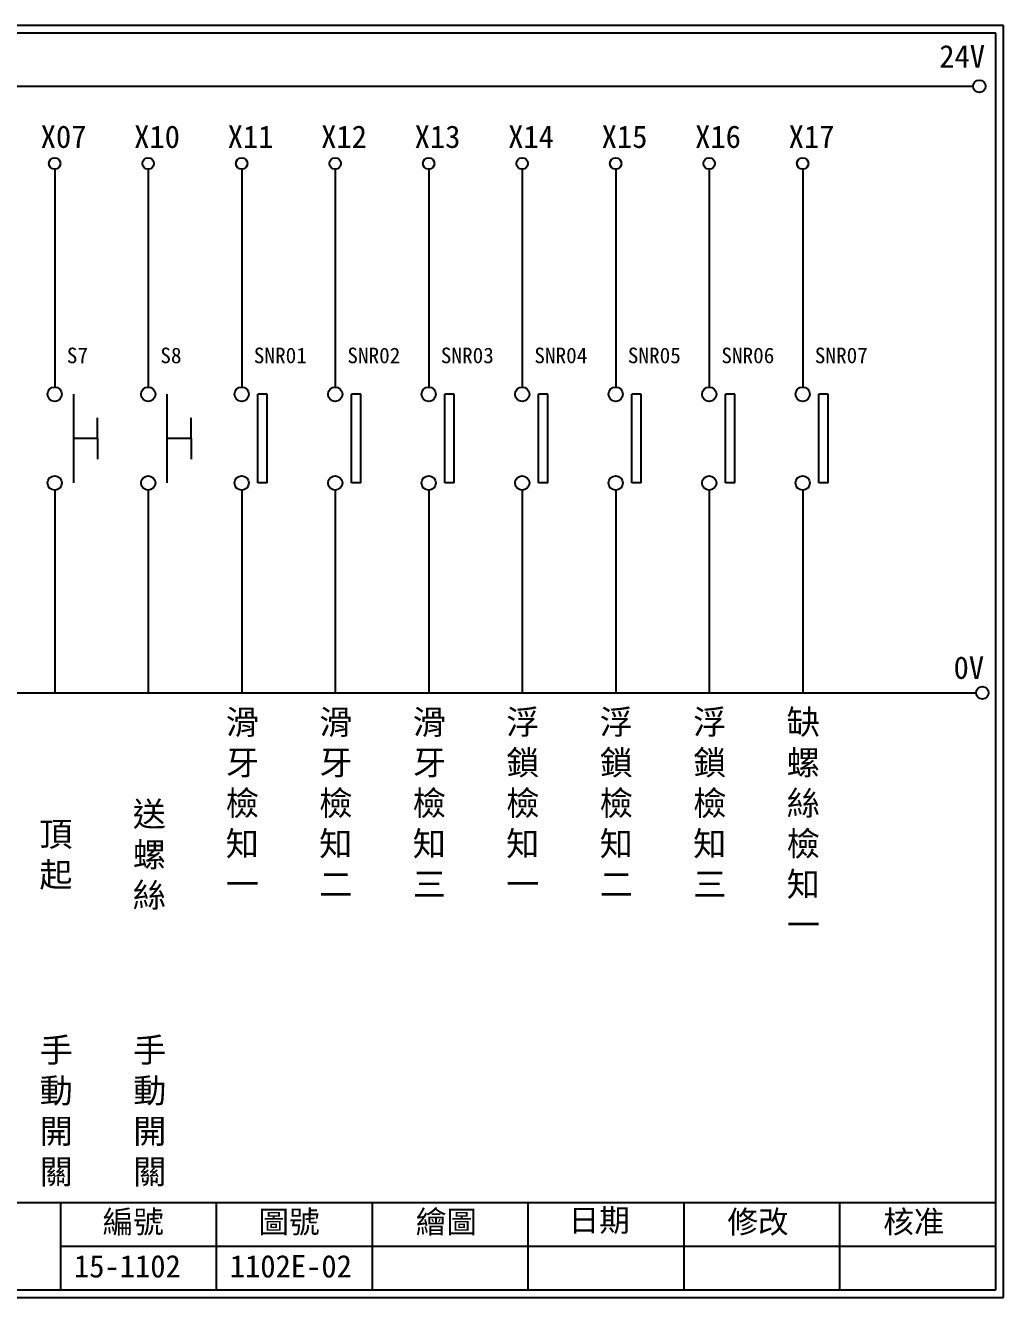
# Model space of a CAD drawing. Extents: x 325 to 612, y 3 to 207.
# Drawn here: x 455.4 to 612.3, y 3 to 207 of the extents above; entities that cross this region are included whole.
import ezdxf

# ---------------------------------------------------------------- set-up
doc = ezdxf.new("R2010")
doc.units = 0
doc.layers.get('0').update_dxf_attribs({"linetype": 'CONTINUOUS'})
doc.layers.add('圖框層', color=7, linetype='CONTINUOUS')
doc.layers.add('標尺寸層', color=3, linetype='CONTINUOUS')
doc.styles.add('CNS', font='romanc.shx', dxfattribs={"bigfont": 'chineset.shx'})
doc.styles.add('STSL', font='kaiu.ttf')

msp = doc.modelspace()

# ---------------------------------------------------------------- linework, layer by layer
for p, q in [((494.2, 147.84), (492.7, 147.84)), ((509.2, 147.84), (507.7, 147.84)), ((524.2, 147.84), (522.7, 147.84)), ((539.2, 147.84), (537.7, 147.84)), ((554.2, 147.84), (552.7, 147.84)), ((569.2, 147.84), (567.7, 147.84)), ((584.2, 147.84), (582.7, 147.84)), ((466.97, 140.73), (466.97, 144.04)), ((481.97, 140.73), (481.97, 144.04)), ((466.97, 140.73), (466.97, 137.42)), ((481.97, 140.73), (481.97, 137.42)), ((494.2, 133.61), (492.7, 133.61)), ((509.2, 133.61), (507.7, 133.61)), ((524.2, 133.61), (522.7, 133.61)), ((539.2, 133.61), (537.7, 133.61)), ((554.2, 133.61), (552.7, 133.61)), ((569.2, 133.61), (567.7, 133.61)), ((584.2, 133.61), (582.7, 133.61))]:
    msp.add_line(p, q)
for centre in [(608.44, 197.22), (608.92, 99.96)]:
    msp.add_circle(centre, 1)
at = {"layer": '圖框層', "color": 7}
for p, q in [((612.32, 206.97), (325.32, 206.97)), ((612.32, 3), (612.32, 206.97)), ((611.07, 205.72), (326.57, 205.72)), ((611.07, 4.25), (611.07, 205.72)), ((326.57, 18.25), (611.07, 18.25)), ((461.07, 4.25), (461.07, 18.25)), ((486.07, 4.25), (486.07, 18.25)), ((511.07, 4.25), (511.07, 18.25)), ((536.07, 4.25), (536.07, 18.25)), ((561.07, 4.25), (561.07, 18.25)), ((586.07, 4.25), (586.07, 18.25)), ((461.07, 11.25), (611.07, 11.25)), ((326.57, 4.25), (611.07, 4.25)), ((325.32, 3), (612.32, 3))]:
    msp.add_line(p, q, dxfattribs=at)
at = {"layer": '標尺寸層', "color": 7}
for p, q in [((329.84, 197.22), (607.44, 197.22)), ((460.09, 183.91), (460.09, 148.99)), ((475.09, 183.91), (475.09, 148.99)), ((490.09, 183.91), (490.09, 148.99)), ((505.09, 183.91), (505.09, 148.99)), ((520.09, 183.91), (520.09, 148.99)), ((535.09, 183.91), (535.09, 148.99)), ((550.09, 183.91), (550.09, 148.99)), ((565.09, 183.91), (565.09, 148.99)), ((580.09, 183.91), (580.09, 148.99)), ((463.1, 147.84), (463.1, 133.61)), ((478.1, 147.84), (478.1, 133.61)), ((492.7, 133.61), (492.7, 147.84)), ((494.2, 133.61), (494.2, 147.84)), ((507.7, 133.61), (507.7, 147.84)), ((509.2, 133.61), (509.2, 147.84)), ((522.7, 133.61), (522.7, 147.84)), ((524.2, 133.61), (524.2, 147.84)), ((537.7, 133.61), (537.7, 147.84)), ((539.2, 133.61), (539.2, 147.84)), ((552.7, 133.61), (552.7, 147.84)), ((554.2, 133.61), (554.2, 147.84)), ((567.7, 133.61), (567.7, 147.84)), ((569.2, 133.61), (569.2, 147.84)), ((582.7, 133.61), (582.7, 147.84)), ((584.2, 133.61), (584.2, 147.84)), ((466.97, 140.73), (463.1, 140.73)), ((481.97, 140.73), (478.1, 140.73)), ((460.09, 132.46), (460.09, 99.96)), ((475.09, 132.46), (475.09, 99.96)), ((490.09, 132.46), (490.09, 99.96)), ((505.09, 132.46), (505.09, 99.96)), ((520.09, 132.46), (520.09, 99.96)), ((535.09, 132.46), (535.09, 99.96)), ((550.09, 132.46), (550.09, 99.96)), ((565.09, 132.46), (565.09, 99.96)), ((580.09, 132.46), (580.09, 99.96)), ((330.05, 99.96), (607.92, 99.96))]:
    msp.add_line(p, q, dxfattribs=at)
for centre, radius in [((460.09, 184.83), 0.92), ((475.09, 184.83), 0.92), ((490.09, 184.83), 0.92), ((505.09, 184.83), 0.92), ((520.09, 184.83), 0.92), ((535.09, 184.83), 0.92), ((550.09, 184.83), 0.92), ((565.09, 184.83), 0.92), ((580.09, 184.83), 0.92), ((460.09, 147.84), 1.15), ((475.09, 147.84), 1.15), ((490.09, 147.84), 1.15), ((505.09, 147.84), 1.15), ((520.09, 147.84), 1.15), ((535.09, 147.84), 1.15), ((550.09, 147.84), 1.15), ((565.09, 147.84), 1.15), ((580.09, 147.84), 1.15), ((460.09, 133.61), 1.15), ((475.09, 133.61), 1.15), ((490.09, 133.61), 1.15), ((505.09, 133.61), 1.15), ((520.09, 133.61), 1.15), ((535.09, 133.61), 1.15), ((550.09, 133.61), 1.15), ((565.09, 133.61), 1.15), ((580.09, 133.61), 1.15)]:
    msp.add_circle(centre, radius, dxfattribs=at)

# ---------------------------------------------------------------- texts
at = {"layer": '圖框層', "color": 4, "style": 'STSL'}
for s, height, p in [('24V', 3.6, (602, 200.22)), ('X07', 3.6, (457.84, 187.33)), ('X10', 3.6, (472.84, 187.33)), ('X11', 3.6, (487.84, 187.33)), ('X12', 3.6, (502.84, 187.33)), ('X13', 3.6, (517.84, 187.33)), ('X14', 3.6, (532.84, 187.33)), ('X15', 3.6, (547.84, 187.33)), ('X16', 3.6, (562.84, 187.33)), ('X17', 3.6, (577.84, 187.33)), ('S7', 2.5, (462.04, 152.81)), ('S8', 2.5, (477.04, 152.81)), ('SNR01', 2.5, (492.04, 152.81)), ('SNR02', 2.5, (507.04, 152.81)), ('SNR03', 2.5, (522.04, 152.81)), ('SNR04', 2.5, (537.04, 152.81)), ('SNR05', 2.5, (552.04, 152.81)), ('SNR06', 2.5, (567.04, 152.81)), ('SNR07', 2.5, (582.04, 152.81)), ('0V', 3.6, (604.3, 102.2)), ('編號', 3.6, (467.78, 13.34)), ('圖號', 3.6, (492.78, 13.34)), ('繪圖', 3.6, (518.01, 13.34)), ('日期', 3.6, (542.54, 13.59)), ('修改', 3.6, (568.01, 13.34)), ('核准', 3.6, (593.01, 13.34)), ('15-1102', 3.6, (463.18, 6.22)), ('1102E-02', 3.6, (488.18, 6.22))]:
    msp.add_text(s, height=height, dxfattribs=at).set_placement(p)
at = {"layer": '標尺寸層', "color": 7, "char_height": 3.9, "width": 4.9608, "style": 'CNS'}
for s, insert, attachment_point in [('{\\fDFKai-SB|b0|i0|c136|p65;滑牙檢知一}', (487.53, 97.23), 1), ('{\\fDFKai-SB|b0|i0|c136|p65;滑牙檢知二}', (502.53, 97.23), 1), ('{\\fDFKai-SB|b0|i0|c136|p65;滑牙檢知三}', (517.53, 97.23), 1), ('{\\fDFKai-SB|b0|i0|c136|p65;浮鎖檢知一}', (532.53, 97.23), 1), ('{\\fDFKai-SB|b0|i0|c136|p65;浮鎖檢知二}', (547.53, 97.23), 1), ('{\\fDFKai-SB|b0|i0|c136|p65;浮鎖檢知三}', (562.53, 97.23), 1), ('{\\fDFKai-SB|b0|i0|c136|p65;缺螺絲檢知一}', (577.53, 97.23), 1), ('{\\fDFKai-SB|b0|i0|c136|p65;送螺絲}', (475.28, 73.82), 5), ('{\\fDFKai-SB|b0|i0|c136|p65;頂起}', (460.28, 73.82), 5), ('{\\fDFKai-SB|b0|i0|c136|p65;手動開關}', (460.34, 32.72), 5), ('{\\fDFKai-SB|b0|i0|c136|p65;手動開關}', (475.34, 32.72), 5)]:
    msp.add_mtext(s, dxfattribs=dict(at, insert=insert, attachment_point=attachment_point))

doc.saveas('drawing.dxf')
